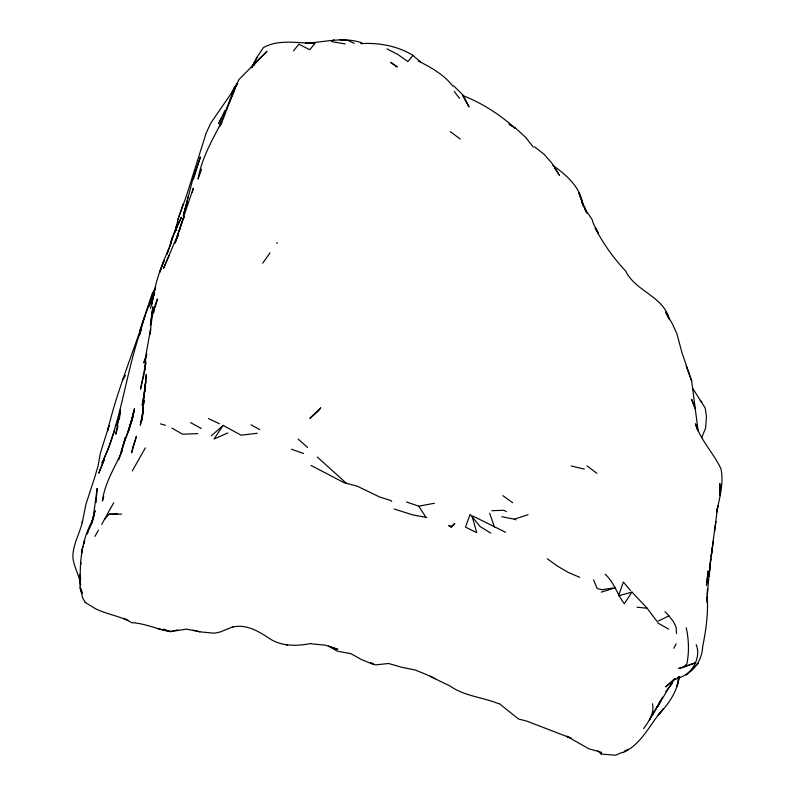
<?xml version="1.0" encoding="UTF-8"?>
<svg xmlns="http://www.w3.org/2000/svg" width="795" height="795" viewBox="0 0 795 795"><rect width="100%" height="100%" fill="white"/><g stroke="black" fill="none" stroke-linecap="round" stroke-linejoin="round"><path stroke-width="1.19" d="M81.766 552.346L81.766 549.882L81.587 553.499M709.219 572.758L707.321 595.018L707.53 588.966L707.222 602.431L707.202 596.21C708.395 613.094 706.01 630.028 702.691 646.554C701.816 664.153 689.732 675.323 673.653 679.785L675.343 678.493L665.743 686.87L674.279 679.089M145.048 388.198L145.068 387.433M709.279 572.748L709.17 576.405L710.68 558.656L709.776 570.621M96.106 502.579L97.129 488.418L93.015 519.155L94.168 514.474M92.588 520.248C81.627 539.964 79.798 560.415 80.255 582.417L80.683 577.736M145.276 386.032L145.733 381.689L143.984 394.161L142.086 420.227L143.11 410.449L140.317 425.206L142.593 414.463M143.03 411.452L143.984 394.161M150.305 333.94C150.99 322.005 152.749 310.01 157.47 298.95L155.065 307.615M144.829 392.015L145.078 388.348L142.226 405.361L144.302 393.108M150.255 333.771L150.593 329.041L146.22 353.378L144.69 369.904L145.803 363.096M145.276 386.052L146.26 374.574L145.177 386.261M153.644 312.624L154.011 308.967L153.584 312.564M143.507 407.348L142.842 413.271M143.875 403.949L144.243 400.551M713.423 540.839L711.068 556.828L717.835 505.779L716.752 511.801M710.213 564.718L712.578 546.463M82.521 520.596L82.223 522.832L85.94 504.239L94.873 476.841L98.192 465.453L100.349 453.259L109.014 425.683L107.573 430.89C116.785 391.667 132.407 354.55 144.899 316.36M119.369 419.313L120.482 410.061L115.782 434.179L117.998 426.13M175.695 230.729L177.881 219.678L186.527 195.58L206.024 133.481L210.784 123.096L234.147 89.169M175.675 230.59L176.361 226.108L175.099 232.1L178.577 221.437L175.536 230.212L181.449 217.214L175.934 228.702L166.811 254.34L168.649 249.401C160.6 267.05 154.459 285.524 151.616 304.773L154.22 292.888L150.523 308.43M714.625 530.235L714.466 531.289L716.066 521.5M144.491 391.925L145.078 388.348M145.942 362.132L140.516 389.222L144.253 373.054M716.762 511.91C719.465 497.74 723.997 483.459 721.005 468.901C713.691 453.359 700.892 440.5 695.446 423.834L697.821 430.801M144.491 371.961L145.177 368.761M622.167 752.338L615.549 755.25L601.169 754.028L601.537 752.358L588.797 748.761L566.656 736.19L571.178 738.217L526.648 721.065L518.499 718.998L499.012 703.426M93.015 519.155L94.198 513.769L91.236 524.372L92.657 520.198M170.209 246.43L172.137 237.993L177.722 224.071M131.93 420.555L134.514 408.56L131.264 422.602L134.007 410.816L127.985 432.748L131.682 421.628M192.33 192.46L193.324 188.186L176.629 237.576L163.571 268.322L169.037 255.622M188.435 195.948L183.337 215.634L192.827 179.094L200.419 156.973L193.284 179.59M94.535 512.725L95.082 510.619M94.923 511.046L91.336 524.203L92.677 520.159M82.213 548.967L81.637 551.064L82.988 546.523M170.706 243.21L172.137 237.993L169.246 248.308M122.132 448.589L125.521 437.25L121.059 452.295L132.914 416.272L127.985 432.748M103.718 496.577L102.426 501.059C104.652 482.565 115.384 466.874 122.38 450.03L118.674 459.878M149.619 305.051L150.623 301.643M83.654 544.247L84.668 540.839M152.958 298.224L154.647 292.55M177.464 236.89L178.487 233.492M179.859 228.96L180.882 225.571M82.332 522.146C79.49 534.359 72.216 545.529 72.971 558.448C74.283 567.7 79.56 575.918 80.693 585.299M177.245 237.367L178.636 232.856L175.069 243.23M179.928 228.642L178.974 231.723L181.498 223.892M83.694 543.77L84.677 540.719M184.042 212.802L187.332 202.755M112.91 435.74L114.768 430.115M183.367 203.58L177.881 219.678M181.22 224.558L182.582 220.533M116.159 425.693L118.038 420.148M146.548 354.809L143.806 362.858L146.846 354.014M148.884 306.552L150.613 301.514M112.542 436.872L108.726 447.913L101.989 463.137C121.575 420.823 125.59 373.501 141.033 329.756L139.433 334.854L144.133 318.219L155.641 287.611M201.572 169.166L198.064 179.054C201.612 158.354 212.076 140.308 221.646 122.013L219.42 126.673L234.028 89.527L239.096 79.351L266.941 51.367L256.457 61.652L253.704 65.816M139.602 331.157L152.103 293.822L155.492 288.297M175.884 241.263L177.066 237.983M159.706 272.238L164.267 260.054L159.735 272.178M231.355 97.775L236.89 84.032L235.966 86.228M87.321 533.952L88.503 530.702M181.29 224.478L184.112 216.856M230.938 98.888L226.446 110.376M221.099 124.467L222.332 121.218M222.739 120.134L226.038 111.459M182.969 219.559L184.142 216.628M679.645 676.515L677.052 686.075L678.91 677.221C677.459 691.998 667.969 704.489 658.28 715.103L663.219 708.921C650.081 723.728 641.754 744.527 622.684 752.716M228.443 104.284L235.042 88.434M155.164 288.456L153.127 293.434L154.757 290.374M701.657 437.777L705.572 428.167L706.477 416.719L705.205 408.024L692.793 388.546M123.613 443.411L127.548 433.812M88.98 529.619L90.868 525.286M230.411 99.435L234.108 91.047M643.553 728.647C648.799 721.443 654.643 713.254 652.466 703.784M224.935 110.445L218.625 123.583L220.861 118.932M132.288 470.928L145.326 447.903M662.513 697.145L649.406 720.28M251.717 67.654L257.212 57.041L263.364 47.611C279.045 38.866 297.29 43.377 314.244 43.059L305.379 43.129C324.36 42.373 343.341 36.341 362.152 42.93M673.822 648.263L676.108 643.841M251.786 67.496L257.212 57.041M690.298 671.556L698.129 663.298L686.234 674.955C694.691 667.84 700.584 655.706 696.221 644.626M101.73 524.422L110.247 508.88M110.406 508.601L113.765 502.758M94.903 536.367L98.53 530.106M654.931 710.65L652.417 714.894L658.181 705.195L655.557 709.587M658.697 704.31L660.784 700.783L657.882 706.258L668.833 687.745L672.54 682.826L665.713 691.779M678.602 676.813L677.449 678.751L678.503 676.992M251.24 67.635L254.857 61.622M673.772 679.477L671.437 683.332L674.12 679.506M649.634 719.177L654.374 711.505M676.525 633.526L676.078 627.007L673.564 621.829L668.923 615.847L658.399 621.084L656.779 621.124L647.17 608.255L631.965 592.076L624.304 603.743C617.099 594.342 614.356 582.487 605.124 574.209M257.272 433.255L241.123 435.193L223.137 425.404L214.044 439.009L227.907 432.927M122.341 380.169L125.57 375.518M276.749 243.33L277.326 242.515M262.748 263.145L270.032 252.84M426.796 517.386L425.961 517.306L418.766 506.186L434.398 503.255M451.163 527.105L454.67 523.507L451.163 527.105L448.708 525.584L451.729 526.37M234.316 89.129L232.16 91.902L234.386 87.231L237.218 84.23M293.494 50.89L298.86 44.242L309.812 49.717L315.078 43.258M331.634 41.588L333.92 39.76M104.463 519.383L109.114 514.216L117.64 513.908M237.516 83.922L234.386 87.231L236.105 85.582M211.251 435.879L223.137 425.404M682.686 667.562L695.516 662.762L678.711 668.426L682.686 667.562L686.751 664.173C689.335 652.397 688.848 639.538 686.204 627.682M624.224 751.285L628.358 749.158M233.024 626.778L220.136 632.005L214.054 633.208L200.161 631.856M311.054 643.463C297.658 646.156 282.165 646.663 270.042 638.902C259.19 631.637 246.52 623.837 232.905 627.017M501.824 516.71L514.345 519.185L528.128 514.693M601.288 592.136L615.578 587.654L602.123 589.701L597.234 588.638L593.557 579.883M631.965 592.076L618.47 595.862L623.389 582.059L630.455 590.476M82.412 593.259L80.345 587.565L82.511 597.661L85.194 602.441L96.125 609.059C107.693 614.565 120.631 616.135 131.741 622.694C145.147 623.31 157.251 629.402 170.359 631.598L177.742 629.908M163.452 629.083L170.418 631.598L186.477 629.133L199.833 631.796L193.185 630.097M85.194 602.441L85.741 602.381M197.826 433.583L182.592 434.219L171.978 428.098M491.817 510.728L503.791 510.251L506.385 511.602M360.662 43.675C378.778 42.393 397.52 45.981 413.161 55.431M109.114 514.216L121.685 514.127M340.031 39.75L347.962 40.436L354.192 43.347M311.6 643.87L325.582 645.222L337.815 649.376L328.434 646.047L337.289 651.175L350.893 653.679L361.765 659.701L373.531 664.511M637.034 607.211L647.17 608.255M332.081 41.718L345.209 43.914M425.961 517.306L413.241 515.041L394.181 508.989M157.291 628.567L171.054 631.598M571.128 465.95L584.295 469.11M311.054 465.463L344.235 482.764L357.074 486.093L379.652 497.004L390.991 500.582L391.726 501.466M160.381 423.864L165.459 425.265M285.405 644.457L287.502 645.073M406.543 502.013L418.766 506.186M498.584 703.704C482.674 697.205 464.717 696.251 450.298 686.165L427.074 674.846L415.308 670.036L401.733 667.273L388.596 663.497L375.429 664.898L370.579 662.473M291.417 449.225L303.561 453.508M418.329 61.056C430.989 67.307 443.958 74.77 452.842 86.029L453.806 86.009L463.167 95.142L469.05 106.957L462.352 95.231M579.674 577.309L568.047 572.32L557.355 566.05L547.367 558.806M514.345 519.185L515.826 519.851M123.702 618.202L128.035 620.189M472.697 515.955L505.65 532.302M208.399 418.518L219.47 423.765M464.081 96.056C483.042 103.638 500.184 114.877 515.379 128.462L513.461 127.17M386.907 48.843L397.788 54.438L407.875 61.563L412.923 55.531L420.784 62.09M251.021 424.818L259.736 429.618M190.561 422.602L201.284 428.505M657.376 622.733L668.734 629.143M430.324 676.078L435.034 678.801M490.744 533.087L480.2 526.628L470.093 514.295L465.502 527.135L476.742 532.66L472.21 516.661M508.889 124.02L516.174 128.681L525.336 137.028L533.266 147.085M509.615 124.596L511.533 125.878M502.828 495.613L512.596 502.659M450.338 131.632L460.275 139.055M586.889 465.85L596.826 473.254M534.449 146.757L544.187 154.329L552.465 163.909L559.451 175.248L554.632 168.123M552.565 165.062C566.189 174.989 579.913 186.388 582.824 204.057L578.949 192.956L584.126 207.266L582.914 205.269M298.135 439.049L307.566 447.436M317.324 457.046L346.66 483.569M700.266 400.511L701.896 402.081M597.969 750.808L601.169 754.028M665.057 611.663L668.923 615.847M81.776 590.963L80.245 589.085L82.064 593.477M454.193 91.425L459.59 98.381M581.483 202.198L584.812 207.137L586.899 213.08L584.663 208.638L592.046 219.44L593.497 223.862L598.267 233.054L595.137 227.877C603.176 243.667 613.442 258.047 625.605 270.926C635.553 291.666 663.696 296.058 669.4 319.63M668.704 318.517L665.604 312.077L672.322 323.784L676.933 333.84L681.891 352.483L691.66 380.904L698.09 430.731M691.421 380.258L691.66 380.904L686.204 366.177M489.75 513.391L494.48 527.145M79.898 576.852L79.599 574.477L80.126 588.538M80.693 562.294L80.792 564.162L80.772 563.476M720.28 489.571L720.121 495.663L719.793 483.489L720.28 489.571M707.52 576.534L706.457 585.329L708.236 570.82L707.52 576.534M152.859 306.9L150.434 325.115L152.859 306.9M132.785 447.366L131.662 452.792L136.482 436.236L132.785 447.366M100.22 469.398L98.809 473.234L104.582 458.735L100.22 469.398M320.623 407.984L318.566 410.836L309.881 418.309L320.623 407.984M391.478 62.885L390.653 62.378L397.252 66.959L391.478 62.885M691.968 400.263L691.58 399.309L695.277 408.769L691.968 400.263"/></g></svg>
